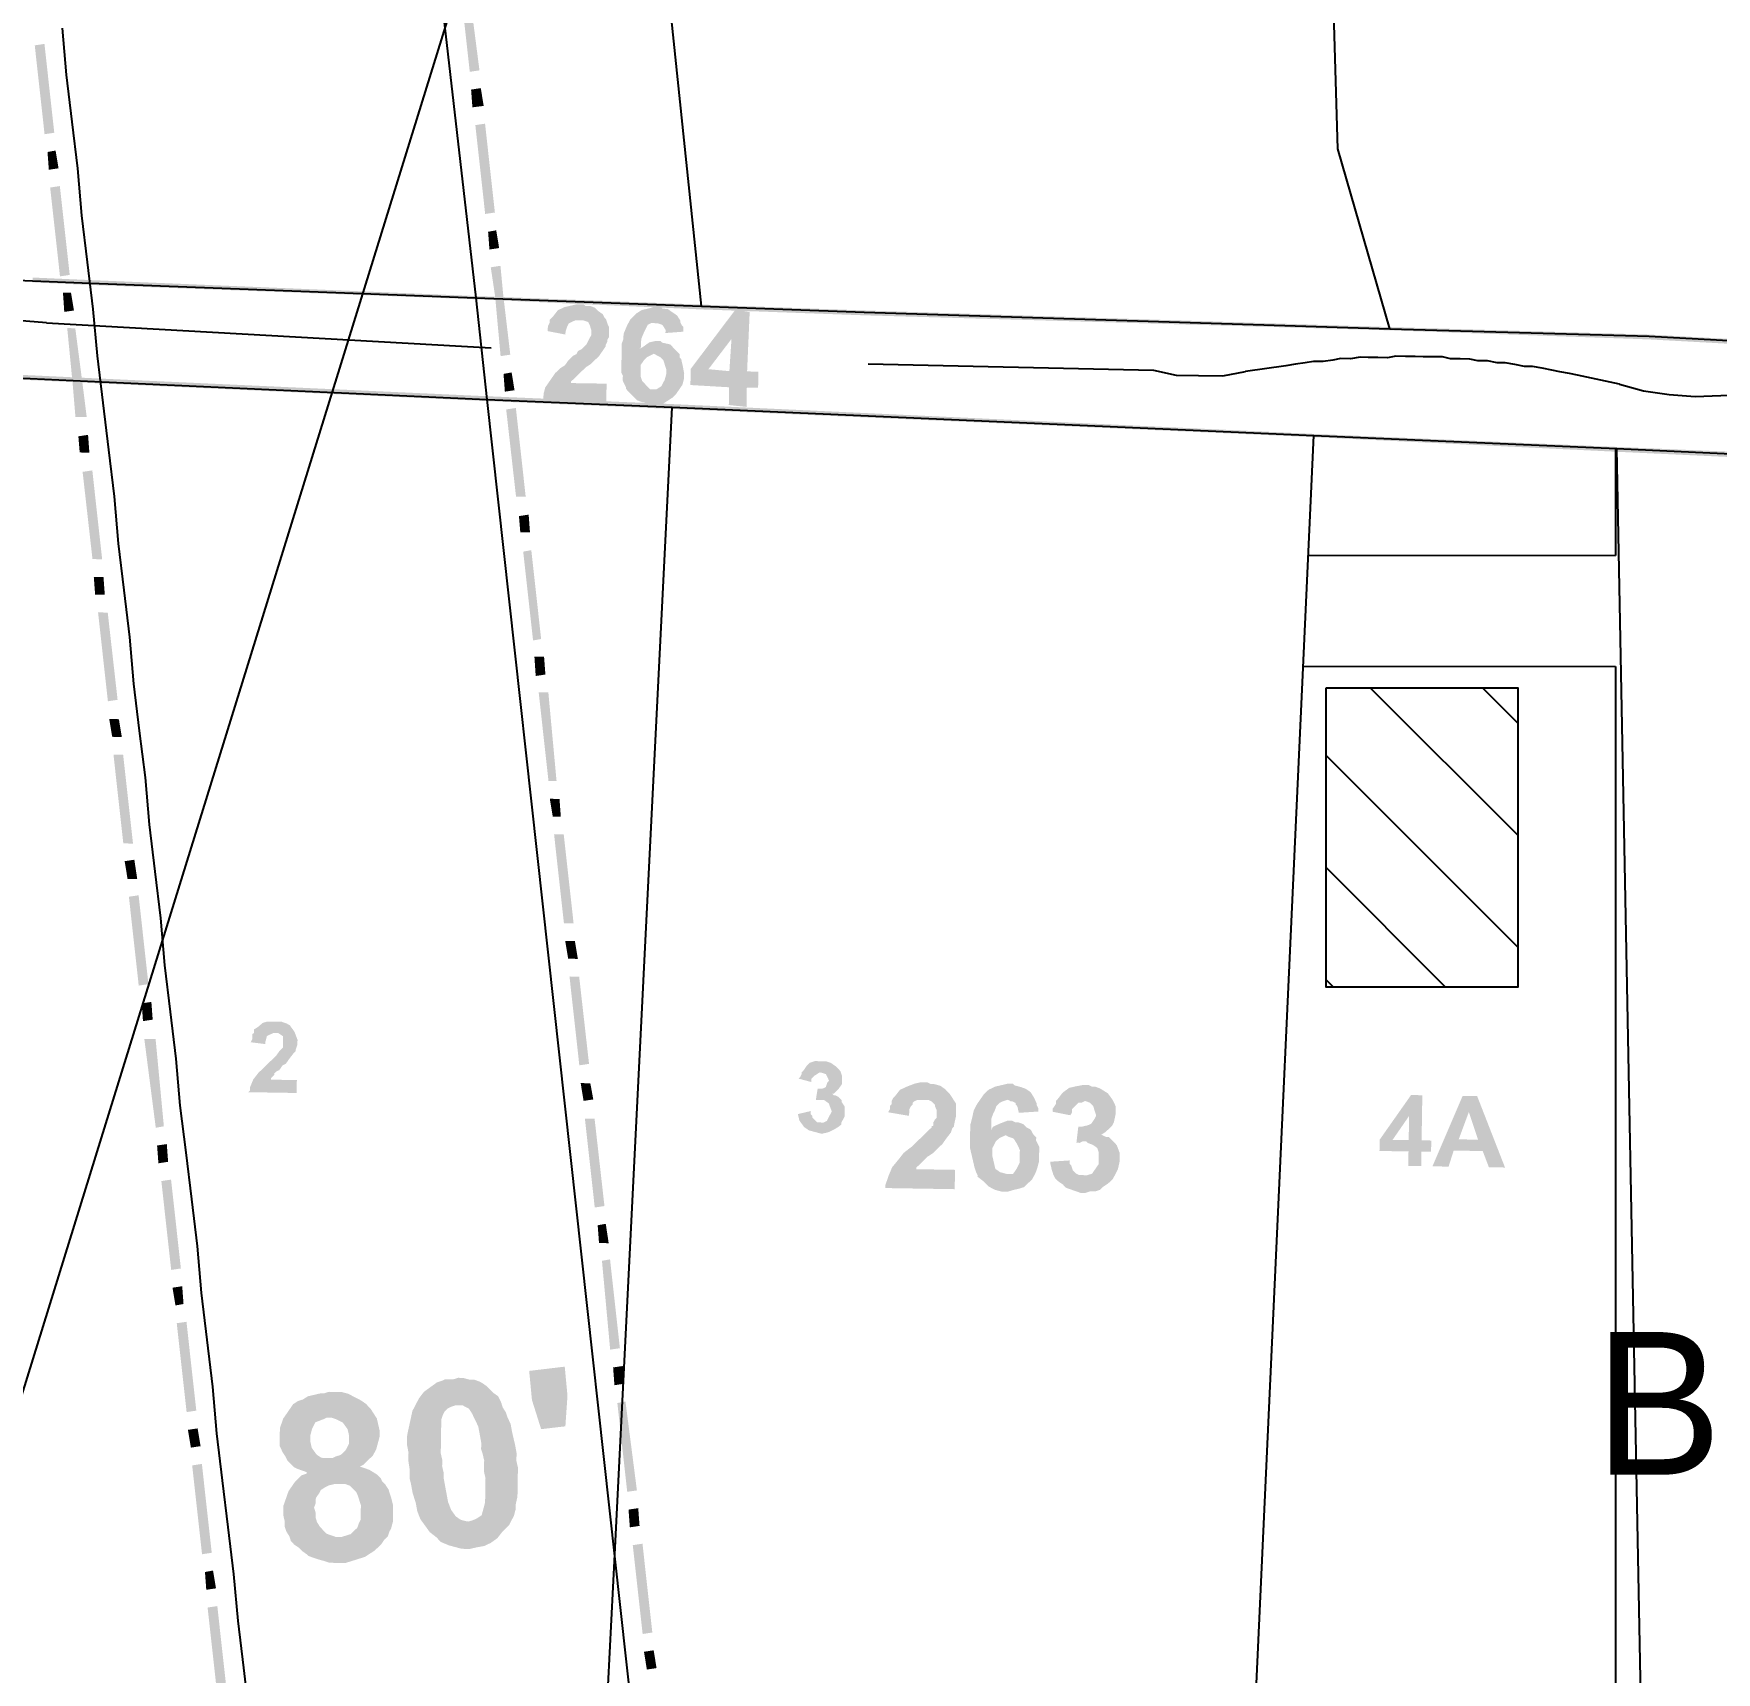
# Model space of a CAD drawing. Header units: metres. Extents: x 297 to 3998, y 336 to 1712.
# Drawn here: x 3561.1 to 3667.2, y 1024.2 to 1127.5 of the extents above; entities that cross this region are included whole.
import ezdxf

# ---------------------------------------------------------------- set-up
doc = ezdxf.new("R2010")
doc.units = ezdxf.units.M
doc.header["$MEASUREMENT"] = 0
doc.styles.get("Standard").update_dxf_attribs({"font": 'CENSCBK.TTF'})

msp = doc.modelspace()

# ---------------------------------------------------------------- hatches: boundary and pattern name
at = {"linetype": 'Continuous'}
for points in [[(3588.492, 1130.833), (3587.982, 1130.739), (3589.215, 1125.226)], [(3587.982, 1130.739), (3589.215, 1125.226), (3588.603, 1125.134)], [(3561.775, 1126.894), (3561.163, 1126.803), (3562.395, 1121.289)], [(3561.163, 1126.803), (3562.395, 1121.289), (3561.783, 1121.197)], [(3589.298, 1124.105), (3588.686, 1124.013), (3589.483, 1122.983)], [(3588.686, 1124.013), (3589.483, 1122.983), (3588.77, 1122.893)], [(3589.567, 1121.863), (3588.955, 1121.771), (3590.187, 1116.257)], [(3588.955, 1121.771), (3590.187, 1116.257), (3589.575, 1116.166)], [(3562.479, 1120.169), (3561.968, 1120.075), (3562.664, 1119.047)], [(3561.968, 1120.075), (3562.664, 1119.047), (3562.052, 1118.955)], [(3562.747, 1117.926), (3562.135, 1117.834), (3563.368, 1112.321)], [(3562.135, 1117.834), (3563.368, 1112.321), (3562.756, 1112.229)], [(3590.271, 1115.137), (3589.76, 1115.044), (3590.456, 1114.015)], [(3589.76, 1115.044), (3590.456, 1114.015), (3589.844, 1113.923)], [(3590.539, 1112.895), (3589.927, 1112.803), (3590.713, 1111.061)], [(3589.927, 1112.803), (3590.713, 1111.061), (3590.203, 1110.967)], [(3561.025, 1112.156), (3561.02, 1111.851), (3564.685, 1111.994)], [(3561.02, 1111.851), (3564.685, 1111.994), (3564.68, 1111.689)], [(3564.685, 1111.994), (3564.68, 1111.689), (3588.982, 1110.987)], [(3564.68, 1111.689), (3588.982, 1110.987), (3588.979, 1110.784)], [(3563.451, 1111.201), (3562.943, 1111.209), (3563.636, 1110.078)], [(3562.943, 1111.209), (3563.636, 1110.078), (3563.025, 1109.987)], [(3588.982, 1110.987), (3588.979, 1110.784), (3603.216, 1110.45)], [(3588.979, 1110.784), (3603.216, 1110.45), (3603.211, 1110.145)], [(3590.713, 1111.061), (3590.203, 1110.967), (3591.16, 1107.289)], [(3590.203, 1110.967), (3591.16, 1107.289), (3590.548, 1107.198)], [(3595.586, 1110.472), (3595.383, 1110.476), (3594.974, 1110.381), (3594.566, 1110.286), (3594.156, 1110.089), (3593.844, 1109.687), (3593.741, 1109.587), (3595.468, 1109.457), (3595.671, 1109.454), (3595.773, 1109.452), (3596.076, 1109.345), (3596.175, 1109.14), (3596.272, 1108.834), (3596.267, 1108.528), (3596.162, 1108.327), (3595.951, 1107.923), (3595.641, 1107.623), (3595.436, 1107.525), (3595.331, 1107.323), (3595.126, 1107.225), (3594.816, 1106.924), (3594.608, 1106.623), (3594.299, 1106.424), (3593.989, 1106.124), (3593.781, 1105.822), (3593.572, 1105.521), (3593.364, 1105.219), (3593.256, 1104.814), (3593.254, 1104.712), (3593.251, 1104.508), (3597.216, 1104.342), (3597.234, 1105.461), (3594.996, 1105.497), (3594.998, 1105.599), (3595.101, 1105.699), (3595.411, 1105.999), (3595.618, 1106.199), (3595.928, 1106.499), (3596.237, 1106.698), (3596.443, 1106.898), (3596.753, 1107.198), (3596.962, 1107.5), (3597.17, 1107.802), (3597.172, 1107.903), (3597.277, 1108.105), (3597.279, 1108.207), (3597.384, 1108.408), (3597.385, 1108.51), (3597.389, 1108.714), (3597.392, 1108.917), (3597.394, 1109.019), (3597.295, 1109.224), (3597.198, 1109.531), (3597.098, 1109.634), (3597, 1109.839), (3596.698, 1110.047), (3596.498, 1110.254), (3596.195, 1110.361), (3595.89, 1110.366), (3595.79, 1110.469)], [(3600.466, 1110.291), (3600.263, 1110.294), (3599.854, 1110.199), (3599.446, 1110.104), (3599.137, 1109.906), (3598.827, 1109.606), (3598.724, 1109.506), (3598.514, 1109.102), (3598.302, 1108.597), (3598.297, 1108.292), (3598.191, 1107.988), (3598.186, 1107.683), (3598.181, 1107.378), (3598.176, 1107.073), (3598.171, 1106.768), (3598.166, 1106.463), (3598.161, 1106.158), (3598.259, 1105.953), (3598.254, 1105.648), (3598.451, 1105.237), (3598.449, 1105.136), (3600.178, 1105.107), (3599.975, 1105.111), (3599.875, 1105.214), (3599.775, 1105.318), (3599.675, 1105.421), (3599.575, 1105.524), (3599.475, 1105.628), (3599.378, 1105.934), (3599.381, 1106.138), (3599.383, 1106.24), (3599.389, 1106.646), (3599.598, 1106.948), (3599.805, 1107.148), (3600.01, 1107.247), (3600.215, 1107.345), (3601.842, 1107.318), (3601.742, 1107.422), (3601.642, 1107.525), (3599.304, 1107.665), (3599.408, 1107.765), (3599.411, 1107.968), (3599.416, 1108.274), (3599.628, 1108.779), (3599.733, 1108.981), (3599.838, 1109.182), (3600.043, 1109.281), (3600.348, 1109.276), (3601.875, 1109.352), (3601.877, 1109.454), (3601.678, 1109.763), (3601.377, 1109.971), (3601.075, 1110.179), (3600.77, 1110.184), (3600.67, 1110.288)], [(3603.216, 1110.45), (3603.211, 1110.145), (3613.484, 1110.079)], [(3593.741, 1109.587), (3593.637, 1109.487), (3593.634, 1109.284), (3593.529, 1109.082), (3593.527, 1108.98), (3593.524, 1108.777), (3594.639, 1108.555), (3594.643, 1108.758), (3594.749, 1109.062), (3594.854, 1109.264), (3595.059, 1109.362), (3595.264, 1109.46), (3595.468, 1109.457)], [(3601.875, 1109.352), (3600.348, 1109.276), (3600.45, 1109.274), (3600.753, 1109.167), (3600.952, 1108.859), (3600.948, 1108.655), (3602.069, 1108.739), (3602.07, 1108.841), (3602.074, 1109.044), (3601.974, 1109.147)], [(3606.26, 1109.993), (3605.346, 1110.11), (3602.539, 1106.391), (3602.522, 1105.374), (3604.962, 1105.233), (3604.943, 1104.114), (3606.06, 1103.994), (3606.08, 1105.215), (3606.792, 1105.203), (3606.809, 1106.22), (3606.097, 1106.232), (3603.658, 1106.373), (3605.113, 1108.282)], [(3603.211, 1110.145), (3613.484, 1110.079), (3613.479, 1109.773)], [(3606.26, 1109.993), (3605.113, 1108.282), (3604.978, 1106.25), (3603.658, 1106.373), (3606.097, 1106.232)], [(3613.484, 1110.079), (3613.479, 1109.773), (3646.631, 1109.029)], [(3613.479, 1109.773), (3646.631, 1109.029), (3646.628, 1108.825)], [(3563.72, 1108.958), (3563.211, 1108.966), (3564.172, 1105.492)], [(3563.211, 1108.966), (3564.172, 1105.492), (3563.56, 1105.4)], [(3600.431, 1108.155), (3600.33, 1108.157), (3599.921, 1108.062), (3599.509, 1107.763), (3599.304, 1107.665), (3601.642, 1107.525), (3601.542, 1107.628), (3601.242, 1107.939), (3600.735, 1108.049), (3600.635, 1108.152)], [(3646.631, 1109.029), (3646.628, 1108.825), (3663.002, 1108.558)], [(3646.628, 1108.825), (3663.002, 1108.558), (3662.997, 1108.253)], [(3663.002, 1108.558), (3662.997, 1108.253), (3684.245, 1107.397)], [(3662.997, 1108.253), (3684.245, 1107.397), (3684.24, 1107.092)], [(3601.842, 1107.318), (3600.215, 1107.345), (3600.416, 1107.24), (3600.618, 1107.135), (3600.818, 1106.928), (3600.915, 1106.621), (3601.012, 1106.315), (3601.008, 1106.111), (3600.9, 1105.706), (3600.795, 1105.504), (3600.69, 1105.303), (3600.382, 1105.104), (3598.449, 1105.136), (3598.549, 1105.032), (3598.849, 1104.722), (3599.15, 1104.412), (3599.453, 1104.305), (3599.858, 1104.197), (3600.162, 1104.09), (3600.468, 1104.187), (3600.773, 1104.182), (3601.082, 1104.381), (3601.39, 1104.579), (3601.597, 1104.779), (3601.805, 1105.081), (3602.014, 1105.383), (3602.122, 1105.788), (3602.127, 1106.093), (3602.034, 1106.603), (3601.939, 1107.012), (3601.839, 1107.115)], [(3555.537, 1106.243), (3555.43, 1105.94), (3565.397, 1105.777)], [(3591.243, 1106.169), (3590.733, 1106.076), (3591.428, 1105.047)], [(3590.733, 1106.076), (3591.428, 1105.047), (3590.817, 1104.955)], [(3555.43, 1105.94), (3565.397, 1105.777), (3565.392, 1105.472)], [(3564.172, 1105.492), (3563.56, 1105.4), (3564.442, 1103.351)], [(3563.56, 1105.4), (3564.442, 1103.351), (3563.73, 1103.363)], [(3565.397, 1105.777), (3565.392, 1105.472), (3589.693, 1104.668)], [(3565.392, 1105.472), (3589.693, 1104.668), (3589.688, 1104.363)], [(3589.693, 1104.668), (3589.688, 1104.363), (3601.384, 1104.172)], [(3589.688, 1104.363), (3601.384, 1104.172), (3601.379, 1103.867)], [(3591.512, 1103.926), (3590.9, 1103.835), (3592.132, 1098.321)], [(3601.384, 1104.172), (3601.379, 1103.867), (3641.842, 1102.291)], [(3601.379, 1103.867), (3641.842, 1102.291), (3641.838, 1102.088)], [(3590.9, 1103.835), (3592.132, 1098.321), (3591.522, 1098.331)], [(3564.526, 1102.231), (3563.914, 1102.139), (3564.609, 1101.11)], [(3563.914, 1102.139), (3564.609, 1101.11), (3563.999, 1101.12)], [(3641.842, 1102.291), (3641.838, 1102.088), (3660.954, 1101.47)], [(3641.838, 1102.088), (3660.954, 1101.47), (3660.949, 1101.165)], [(3660.954, 1101.47), (3660.949, 1101.165), (3684.437, 1100.477)], [(3660.949, 1101.165), (3684.437, 1100.477), (3684.43, 1100.07)], [(3564.794, 1099.988), (3564.182, 1099.897), (3565.415, 1094.383)], [(3564.182, 1099.897), (3565.415, 1094.383), (3564.805, 1094.393)], [(3592.318, 1097.199), (3591.706, 1097.107), (3592.401, 1096.079)], [(3591.706, 1097.107), (3592.401, 1096.079), (3591.791, 1096.089)], [(3592.484, 1094.958), (3591.974, 1094.865), (3593.105, 1089.353)], [(3591.974, 1094.865), (3593.105, 1089.353), (3592.595, 1089.26)], [(3565.498, 1093.263), (3564.888, 1093.273), (3565.582, 1092.142)], [(3564.888, 1093.273), (3565.582, 1092.142), (3564.971, 1092.152)], [(3565.767, 1091.02), (3565.157, 1091.03), (3566.389, 1085.516)], [(3565.157, 1091.03), (3566.389, 1085.516), (3565.777, 1085.425)], [(3593.29, 1088.231), (3592.68, 1088.241), (3593.374, 1087.111)], [(3592.68, 1088.241), (3593.374, 1087.111), (3592.762, 1087.019)], [(3593.559, 1085.989), (3592.949, 1085.998), (3594.078, 1080.385)], [(3592.949, 1085.998), (3594.078, 1080.385), (3593.569, 1080.393)], [(3566.471, 1084.294), (3565.861, 1084.304), (3566.656, 1083.172)], [(3565.861, 1084.304), (3566.656, 1083.172), (3566.046, 1083.182)], [(3566.739, 1082.052), (3566.129, 1082.062), (3567.36, 1076.447)], [(3566.129, 1082.062), (3567.36, 1076.447), (3566.75, 1076.457)], [(3594.263, 1079.263), (3593.653, 1079.273), (3594.346, 1078.142)], [(3593.653, 1079.273), (3594.346, 1078.142), (3593.838, 1078.151)], [(3594.531, 1077.02), (3593.921, 1077.03), (3595.152, 1071.415)], [(3593.921, 1077.03), (3595.152, 1071.415), (3594.542, 1071.425)], [(3567.445, 1075.428), (3566.833, 1075.336), (3567.629, 1074.204)], [(3566.833, 1075.336), (3567.629, 1074.204), (3567.018, 1074.214)], [(3567.714, 1073.185), (3567.102, 1073.094), (3568.334, 1067.58)], [(3567.102, 1073.094), (3568.334, 1067.58), (3567.722, 1067.488)], [(3595.235, 1070.295), (3594.625, 1070.305), (3595.421, 1069.173)], [(3594.625, 1070.305), (3595.421, 1069.173), (3594.81, 1069.183)], [(3595.504, 1068.052), (3594.894, 1068.062), (3596.126, 1062.549)], [(3594.894, 1068.062), (3596.126, 1062.549), (3595.514, 1062.457)], [(3568.519, 1066.458), (3567.908, 1066.366), (3568.603, 1065.338)], [(3567.908, 1066.366), (3568.603, 1065.338), (3567.991, 1065.246)], [(3576.332, 1065.212), (3576.231, 1065.213), (3575.824, 1065.22), (3575.517, 1065.123), (3575.31, 1064.923), (3575.002, 1064.725), (3574.999, 1064.521), (3576.321, 1064.5), (3576.422, 1064.498), (3576.524, 1064.496), (3576.826, 1064.288), (3576.819, 1063.881), (3576.814, 1063.576), (3576.608, 1063.376), (3576.399, 1063.074), (3576.296, 1062.974), (3576.192, 1062.874), (3576.089, 1062.774), (3575.676, 1062.374), (3575.262, 1061.974), (3574.95, 1061.572), (3574.739, 1061.067), (3574.735, 1060.863), (3574.632, 1060.763), (3577.683, 1060.713), (3577.696, 1061.527), (3575.967, 1061.555), (3576.069, 1061.554), (3576.071, 1061.655), (3576.174, 1061.755), (3576.278, 1061.855), (3576.279, 1061.957), (3576.383, 1062.057), (3576.588, 1062.155), (3576.796, 1062.457), (3577.001, 1062.556), (3577.209, 1062.857), (3577.521, 1063.259), (3577.625, 1063.359), (3577.626, 1063.461), (3577.733, 1063.764), (3577.738, 1064.07), (3577.543, 1064.581), (3577.244, 1064.993), (3577.043, 1065.098), (3576.739, 1065.205), (3576.637, 1065.207), (3576.434, 1065.21)], [(3568.786, 1064.114), (3568.074, 1064.126), (3569.307, 1058.612)], [(3568.074, 1064.126), (3569.307, 1058.612), (3568.797, 1058.519)], [(3574.999, 1064.521), (3574.895, 1064.421), (3574.894, 1064.319), (3574.892, 1064.218), (3574.89, 1064.116), (3574.785, 1063.914), (3575.699, 1063.798), (3575.701, 1063.899), (3575.809, 1064.305), (3576.219, 1064.501), (3576.321, 1064.5)], [(3610.778, 1062.716), (3610.676, 1062.718), (3610.371, 1062.723), (3610.065, 1062.626), (3609.858, 1062.426), (3609.649, 1062.124), (3609.546, 1062.024), (3610.767, 1062.004), (3611.07, 1061.898), (3611.168, 1061.693), (3611.267, 1061.488), (3611.163, 1061.388), (3611.057, 1061.084), (3610.852, 1060.986), (3610.648, 1060.989), (3610.547, 1060.991), (3610.433, 1060.28), (3610.535, 1060.279), (3610.637, 1060.277), (3610.84, 1060.274), (3611.96, 1060.357), (3611.86, 1060.461), (3611.659, 1060.566), (3611.557, 1060.567), (3611.457, 1060.671), (3611.559, 1060.669), (3611.662, 1060.769), (3611.869, 1060.969), (3612.077, 1061.271), (3612.079, 1061.373), (3612.08, 1061.474), (3612.085, 1061.779), (3611.989, 1062.086), (3611.889, 1062.19), (3611.789, 1062.293), (3611.689, 1062.396), (3611.387, 1062.605), (3611.083, 1062.711), (3610.982, 1062.713)], [(3609.546, 1062.024), (3609.544, 1061.923), (3609.439, 1061.721), (3609.336, 1061.621), (3610.146, 1061.404), (3610.15, 1061.608), (3610.356, 1061.808), (3610.665, 1062.006), (3610.767, 1062.004)], [(3596.208, 1061.326), (3595.598, 1061.336), (3596.395, 1060.306)], [(3595.598, 1061.336), (3596.395, 1060.306), (3595.783, 1060.214)], [(3611.96, 1060.357), (3610.84, 1060.274), (3610.942, 1060.272), (3611.244, 1060.064), (3611.439, 1059.552), (3611.229, 1059.148), (3611.124, 1058.947), (3610.919, 1058.848), (3610.817, 1058.85), (3612.036, 1058.728), (3612.037, 1058.83), (3612.247, 1059.233), (3612.252, 1059.539), (3612.257, 1059.844), (3612.059, 1060.152), (3612.06, 1060.254)], [(3617.267, 1061.39), (3617.064, 1061.393), (3616.655, 1061.298), (3616.144, 1061.103), (3615.733, 1060.906), (3615.422, 1060.504), (3615.318, 1060.404), (3617.249, 1060.271), (3617.351, 1060.269), (3617.554, 1060.266), (3617.756, 1060.161), (3617.856, 1060.058), (3617.956, 1059.954), (3617.954, 1059.852), (3618.053, 1059.647), (3618.049, 1059.444), (3618.048, 1059.342), (3618.044, 1059.139), (3617.941, 1059.039), (3617.836, 1058.837), (3617.833, 1058.634), (3617.731, 1058.635), (3617.729, 1058.534), (3617.316, 1058.133), (3616.902, 1057.733), (3616.489, 1057.333), (3615.974, 1056.935), (3615.662, 1056.533), (3615.247, 1056.031), (3615.035, 1055.526), (3614.929, 1055.222), (3614.822, 1054.919), (3614.819, 1054.715), (3619.192, 1054.644), (3619.212, 1055.864), (3616.771, 1055.904), (3616.772, 1056.006), (3616.876, 1056.106), (3617.186, 1056.406), (3617.496, 1056.706), (3617.804, 1056.905), (3618.115, 1057.205), (3618.425, 1057.505), (3618.633, 1057.807), (3618.945, 1058.209), (3619.051, 1058.512), (3619.155, 1058.612), (3619.156, 1058.714), (3619.266, 1059.221), (3619.273, 1059.627), (3619.28, 1060.034), (3619.081, 1060.343), (3618.883, 1060.651), (3618.583, 1060.961), (3618.281, 1061.17), (3617.876, 1061.278), (3617.672, 1061.281), (3617.471, 1061.386)], [(3615.318, 1060.404), (3615.213, 1060.202), (3615.21, 1059.999), (3615.107, 1059.899), (3615.103, 1059.696), (3614.998, 1059.494), (3616.317, 1059.269), (3616.32, 1059.472), (3616.324, 1059.676), (3616.429, 1059.877), (3616.532, 1059.977), (3616.534, 1060.079), (3616.637, 1060.179), (3616.842, 1060.278), (3617.046, 1060.274), (3617.249, 1060.271)], [(3622.658, 1061.302), (3622.556, 1061.303), (3622.147, 1061.208), (3621.739, 1061.113), (3621.329, 1060.916), (3621.019, 1060.616), (3620.81, 1060.314), (3620.602, 1060.013), (3620.392, 1059.609), (3620.282, 1059.102), (3620.174, 1058.697), (3620.165, 1058.189), (3620.159, 1057.782), (3620.15, 1057.273), (3620.245, 1056.865), (3620.34, 1056.456), (3620.435, 1056.048), (3620.532, 1055.741), (3620.631, 1055.536), (3622.463, 1055.608), (3622.058, 1055.716), (3621.756, 1055.925), (3621.661, 1056.333), (3621.566, 1056.742), (3621.574, 1057.25), (3621.784, 1057.654), (3621.991, 1057.854), (3622.401, 1058.05), (3624.232, 1058.021), (3624.132, 1058.124), (3624.033, 1058.329), (3621.491, 1058.37), (3621.494, 1058.574), (3621.497, 1058.777), (3621.502, 1059.082), (3621.609, 1059.386), (3621.714, 1059.588), (3621.821, 1059.891), (3622.027, 1060.091), (3622.232, 1060.19), (3622.539, 1060.286), (3624.268, 1060.258), (3624.17, 1060.463), (3623.971, 1060.772), (3623.67, 1060.98), (3623.366, 1061.087), (3622.961, 1061.195), (3622.861, 1061.298)], [(3627.438, 1061.224), (3627.336, 1061.225), (3626.826, 1061.132), (3626.417, 1061.037), (3626.005, 1060.738), (3625.694, 1060.336), (3625.59, 1060.236), (3627.421, 1060.207), (3627.724, 1060.1), (3627.925, 1059.893), (3628.021, 1059.586), (3628.118, 1059.28), (3628.013, 1059.078), (3627.805, 1058.776), (3627.6, 1058.678), (3627.191, 1058.583), (3626.988, 1058.586), (3626.869, 1057.571), (3627.073, 1057.567), (3627.278, 1057.666), (3627.481, 1057.662), (3629.21, 1057.634), (3629.01, 1057.841), (3628.91, 1057.944), (3628.707, 1057.947), (3628.505, 1058.053), (3628.403, 1058.054), (3628.712, 1058.253), (3628.918, 1058.453), (3629.125, 1058.653), (3629.23, 1058.855), (3629.34, 1059.361), (3629.348, 1059.87), (3629.152, 1060.28), (3628.853, 1060.692), (3628.35, 1061.005), (3628.046, 1061.112), (3627.843, 1061.115), (3627.641, 1061.22)], [(3648.689, 1060.571), (3647.977, 1060.583), (3645.998, 1057.767), (3645.986, 1057.055), (3647.817, 1057.025), (3647.802, 1056.11), (3648.616, 1056.096), (3648.631, 1057.012), (3649.241, 1057.002), (3649.252, 1057.714), (3646.811, 1057.754), (3647.853, 1059.263)], [(3648.689, 1060.571), (3647.853, 1059.263), (3647.829, 1057.737), (3646.811, 1057.754), (3648.642, 1057.724)], [(3652.147, 1060.515), (3651.231, 1060.53), (3649.327, 1056.085), (3650.345, 1056.068), (3650.666, 1057.08), (3652.497, 1057.05), (3650.983, 1057.787), (3651.621, 1059.506)], [(3652.147, 1060.515), (3651.621, 1059.506), (3652.203, 1057.767), (3650.983, 1057.787), (3652.497, 1057.05), (3652.887, 1056.027), (3653.904, 1056.01)], [(3610.117, 1059.573), (3609.3, 1059.383), (3609.395, 1058.975), (3609.693, 1058.563), (3609.995, 1058.355), (3610.4, 1058.246), (3610.805, 1058.138), (3611.214, 1058.233), (3611.624, 1058.43), (3611.932, 1058.628), (3612.036, 1058.728), (3610.817, 1058.85), (3610.613, 1058.853), (3610.512, 1058.855), (3610.412, 1058.958), (3610.312, 1059.062), (3610.212, 1059.165), (3610.213, 1059.267), (3610.113, 1059.37)], [(3624.268, 1060.258), (3622.539, 1060.286), (3622.741, 1060.181), (3622.843, 1060.18), (3623.044, 1060.075), (3623.043, 1059.973), (3623.143, 1059.869), (3623.238, 1059.461), (3624.46, 1059.543), (3624.463, 1059.746), (3624.365, 1059.951), (3624.367, 1060.053)], [(3625.59, 1060.236), (3625.587, 1060.033), (3625.379, 1059.731), (3625.375, 1059.528), (3626.491, 1059.306), (3626.596, 1059.508), (3626.599, 1059.711), (3626.702, 1059.811), (3626.806, 1059.911), (3626.909, 1060.011), (3627.013, 1060.111), (3627.216, 1060.108), (3627.421, 1060.207)], [(3596.477, 1059.084), (3595.866, 1059.094), (3597.099, 1053.58)], [(3595.866, 1059.094), (3597.099, 1053.58), (3596.487, 1053.489)], [(3622.721, 1058.961), (3622.518, 1058.964), (3622.006, 1058.769), (3621.596, 1058.572), (3621.491, 1058.37), (3624.033, 1058.329), (3623.933, 1058.432), (3623.731, 1058.537), (3623.531, 1058.744), (3623.228, 1058.851), (3623.025, 1058.854), (3622.823, 1058.959)], [(3569.492, 1057.49), (3568.88, 1057.398), (3569.575, 1056.37)], [(3568.88, 1057.398), (3569.575, 1056.37), (3568.964, 1056.278)], [(3624.232, 1058.021), (3622.401, 1058.05), (3622.603, 1057.945), (3622.906, 1057.839), (3623.105, 1057.53), (3623.301, 1057.12), (3623.295, 1056.713), (3623.288, 1056.307), (3623.078, 1055.903), (3622.87, 1055.601), (3622.463, 1055.608), (3620.631, 1055.536), (3620.629, 1055.434), (3621.031, 1055.123), (3621.331, 1054.813), (3621.734, 1054.602), (3622.14, 1054.494), (3622.546, 1054.487), (3622.853, 1054.584), (3623.262, 1054.679), (3623.568, 1054.776), (3623.878, 1055.076), (3624.085, 1055.276), (3624.295, 1055.68), (3624.402, 1055.983), (3624.51, 1056.388), (3624.517, 1056.795), (3624.525, 1057.304), (3624.328, 1057.714), (3624.332, 1057.917)], [(3629.21, 1057.634), (3627.481, 1057.662), (3627.581, 1057.559), (3627.885, 1057.452), (3628.186, 1057.244), (3628.283, 1056.937), (3628.277, 1056.53), (3628.272, 1056.225), (3628.063, 1055.923), (3627.855, 1055.622), (3627.548, 1055.525), (3627.345, 1055.528), (3629.172, 1055.295), (3629.277, 1055.497), (3629.487, 1055.9), (3629.597, 1056.407), (3629.605, 1056.916), (3629.41, 1057.427), (3629.31, 1057.531)], [(3626.444, 1056.458), (3625.222, 1056.377), (3625.22, 1056.275), (3625.316, 1055.867), (3625.412, 1055.56), (3625.511, 1055.355), (3625.711, 1055.148), (3626.013, 1054.94), (3626.213, 1054.733), (3626.516, 1054.626), (3626.82, 1054.519), (3627.123, 1054.413), (3627.428, 1054.408), (3627.735, 1054.505), (3628.04, 1054.5), (3628.347, 1054.596), (3628.553, 1054.796), (3628.862, 1054.995), (3629.069, 1055.195), (3629.172, 1055.295), (3627.345, 1055.528), (3627.04, 1055.533), (3626.838, 1055.638), (3626.638, 1055.845), (3626.541, 1056.152), (3626.441, 1056.255)], [(3569.761, 1055.248), (3569.149, 1055.156), (3570.381, 1049.642)], [(3569.149, 1055.156), (3570.381, 1049.642), (3569.769, 1049.55)], [(3597.182, 1052.46), (3596.672, 1052.367), (3597.366, 1051.236)], [(3596.672, 1052.367), (3597.366, 1051.236), (3596.756, 1051.246)], [(3597.451, 1050.218), (3596.941, 1050.124), (3598.072, 1044.612)], [(3596.941, 1050.124), (3598.072, 1044.612), (3597.46, 1044.521)], [(3570.465, 1048.522), (3569.853, 1048.43), (3570.548, 1047.401)], [(3569.853, 1048.43), (3570.548, 1047.401), (3570.038, 1047.308)], [(3570.733, 1046.279), (3570.121, 1046.188), (3571.354, 1040.674)], [(3570.121, 1046.188), (3571.354, 1040.674), (3570.742, 1040.582)], [(3593.105, 1039.505), (3592.525, 1041.346), (3592.351, 1043.18), (3594.594, 1043.448), (3594.767, 1041.614), (3594.634, 1039.684)], [(3598.257, 1043.49), (3597.645, 1043.398), (3598.34, 1042.37)], [(3597.645, 1043.398), (3598.34, 1042.37), (3597.728, 1042.278)], [(3587.561, 1042.648), (3587.358, 1042.651), (3587.053, 1042.656), (3586.848, 1042.557), (3586.541, 1042.461), (3586.129, 1042.162), (3585.717, 1041.864), (3585.406, 1041.462), (3585.195, 1041.058), (3584.985, 1040.655), (3584.875, 1040.148), (3584.765, 1039.641), (3584.655, 1039.134), (3584.645, 1038.524), (3584.739, 1038.014), (3584.731, 1037.505), (3584.822, 1036.894), (3584.814, 1036.385), (3584.909, 1035.977), (3585.002, 1035.466), (3585.099, 1035.16), (3585.196, 1034.853), (3585.289, 1034.343), (3585.484, 1033.831), (3585.783, 1033.419), (3586.081, 1033.007), (3586.483, 1032.696), (3586.783, 1032.385), (3587.288, 1032.174), (3587.694, 1032.065), (3588.099, 1031.957), (3588.607, 1031.949), (3589.016, 1032.044), (3589.526, 1032.137), (3589.936, 1032.334), (3590.348, 1032.632), (3590.66, 1033.034), (3591.073, 1033.434), (3591.178, 1033.636), (3591.283, 1033.838), (3588.534, 1033.679), (3588.432, 1033.681), (3588.027, 1033.789), (3587.725, 1033.998), (3587.427, 1034.41), (3587.232, 1034.921), (3587.138, 1035.432), (3587.045, 1035.942), (3586.951, 1036.452), (3586.956, 1036.757), (3586.861, 1037.166), (3586.868, 1037.572), (3586.773, 1037.981), (3586.78, 1038.388), (3586.785, 1038.693), (3586.791, 1039.1), (3586.796, 1039.405), (3586.799, 1039.608), (3586.803, 1039.811), (3586.808, 1040.117), (3586.914, 1040.42), (3587.019, 1040.622), (3587.226, 1040.822), (3587.431, 1040.92), (3587.738, 1041.017), (3590.491, 1041.379), (3590.392, 1041.584), (3590.091, 1041.792), (3589.89, 1041.999), (3589.69, 1042.206), (3589.389, 1042.414), (3589.187, 1042.519), (3588.883, 1042.626), (3588.578, 1042.631), (3588.173, 1042.739), (3587.868, 1042.744)], [(3579.408, 1041.763), (3579.205, 1041.767), (3578.796, 1041.672), (3578.388, 1041.577), (3578.08, 1041.378), (3577.773, 1041.281), (3577.464, 1041.083), (3577.256, 1040.781), (3577.048, 1040.479), (3576.839, 1040.178), (3576.733, 1039.874), (3579.587, 1040.234), (3579.892, 1040.229), (3580.195, 1040.123), (3580.599, 1039.913), (3580.897, 1039.501), (3580.992, 1039.092), (3580.984, 1038.584), (3580.774, 1038.18), (3580.464, 1037.88), (3580.157, 1037.784), (3579.952, 1037.685), (3577.301, 1037.322), (3577.501, 1037.115), (3577.703, 1037.01), (3578.31, 1036.796), (3578.308, 1036.695), (3578.002, 1036.598), (3577.795, 1036.398), (3577.588, 1036.198), (3577.38, 1035.896), (3577.171, 1035.594), (3577.065, 1035.291), (3576.958, 1034.987), (3576.851, 1034.684), (3576.846, 1034.379), (3576.841, 1034.074), (3576.936, 1033.665), (3576.931, 1033.36), (3577.028, 1033.053), (3577.227, 1032.745), (3577.323, 1032.438), (3577.523, 1032.231), (3577.825, 1032.023), (3578.025, 1031.816), (3578.327, 1031.608), (3578.427, 1031.505), (3578.73, 1031.398), (3579.034, 1031.291), (3579.439, 1031.183), (3579.743, 1031.076), (3580.048, 1031.071), (3580.454, 1031.065), (3580.76, 1031.06), (3581.066, 1031.156), (3581.373, 1031.253), (3581.68, 1031.35), (3581.987, 1031.446), (3582.295, 1031.645), (3582.603, 1031.843), (3582.81, 1032.043), (3583.017, 1032.243), (3583.225, 1032.545), (3583.432, 1032.745), (3583.539, 1033.049), (3580.481, 1032.692), (3580.176, 1032.697), (3579.872, 1032.803), (3579.569, 1032.91), (3579.369, 1033.117), (3579.169, 1033.324), (3578.97, 1033.632), (3578.874, 1033.939), (3578.879, 1034.244), (3578.782, 1034.551), (3578.889, 1034.854), (3578.894, 1035.159), (3579.102, 1035.461), (3579.207, 1035.663), (3579.515, 1035.861), (3579.721, 1035.96), (3580.129, 1036.055), (3582.983, 1036.415), (3582.783, 1036.622), (3582.28, 1036.935), (3581.976, 1037.042), (3581.673, 1037.148), (3581.878, 1037.247), (3582.188, 1037.547), (3582.498, 1037.847), (3582.708, 1038.251), (3582.816, 1038.656), (3582.925, 1039.061), (3582.93, 1039.366), (3582.835, 1039.775), (3582.74, 1040.183), (3582.541, 1040.491), (3582.343, 1040.8), (3582.043, 1041.11), (3581.741, 1041.318), (3581.337, 1041.528), (3580.934, 1041.738), (3580.529, 1041.847), (3580.122, 1041.853), (3579.715, 1041.86)], [(3590.491, 1041.379), (3587.738, 1041.017), (3587.84, 1041.015), (3588.145, 1041.01), (3588.548, 1040.8), (3588.747, 1040.492), (3588.944, 1040.082), (3589.14, 1039.672), (3589.234, 1039.161), (3589.327, 1038.651), (3589.32, 1038.244), (3589.417, 1037.938), (3589.512, 1037.529), (3589.506, 1037.122), (3589.501, 1036.817), (3589.596, 1036.409), (3589.587, 1035.9), (3589.579, 1035.392), (3589.571, 1034.883), (3589.462, 1034.478), (3589.354, 1034.073), (3589.046, 1033.874), (3588.841, 1033.776), (3588.534, 1033.679), (3591.283, 1033.838), (3591.388, 1034.04), (3591.497, 1034.445), (3591.501, 1034.75), (3591.612, 1035.257), (3591.618, 1035.664), (3591.625, 1036.07), (3591.633, 1036.579), (3591.641, 1037.087), (3591.546, 1037.496), (3591.555, 1038.004), (3591.461, 1038.515), (3591.366, 1038.923), (3591.271, 1039.332), (3591.178, 1039.842), (3590.981, 1040.252), (3590.884, 1040.559), (3590.686, 1040.867), (3590.589, 1041.174)], [(3598.424, 1041.249), (3597.913, 1041.156), (3599.146, 1035.642)], [(3576.733, 1039.874), (3576.626, 1039.571), (3576.621, 1039.266), (3576.618, 1039.062), (3576.608, 1038.452), (3576.804, 1038.042), (3577.003, 1037.733), (3577.101, 1037.528), (3577.301, 1037.322), (3579.952, 1037.685), (3579.749, 1037.689), (3579.24, 1037.697), (3578.938, 1037.905), (3578.64, 1038.317), (3578.545, 1038.726), (3578.552, 1039.132), (3578.66, 1039.537), (3578.87, 1039.941), (3579.382, 1040.136), (3579.587, 1040.234)], [(3597.913, 1041.156), (3599.146, 1035.642), (3598.534, 1035.551)], [(3571.437, 1039.554), (3570.825, 1039.462), (3571.622, 1038.432)], [(3570.825, 1039.462), (3571.622, 1038.432), (3571.011, 1038.34)], [(3571.706, 1037.311), (3571.094, 1037.219), (3572.326, 1031.706)], [(3571.094, 1037.219), (3572.326, 1031.706), (3571.715, 1031.614)], [(3582.983, 1036.415), (3580.129, 1036.055), (3580.434, 1036.05), (3580.739, 1036.045), (3581.043, 1035.938), (3581.243, 1035.731), (3581.443, 1035.525), (3581.541, 1035.319), (3581.638, 1035.013), (3581.735, 1034.706), (3581.73, 1034.401), (3581.725, 1034.096), (3581.72, 1033.791), (3581.615, 1033.589), (3581.508, 1033.285), (3581.301, 1033.085), (3581.095, 1032.885), (3580.788, 1032.789), (3580.481, 1032.692), (3583.539, 1033.049), (3583.644, 1033.251), (3583.752, 1033.656), (3583.757, 1033.961), (3583.764, 1034.368), (3583.769, 1034.673), (3583.674, 1035.081), (3583.577, 1035.388), (3583.48, 1035.695), (3583.282, 1036.003), (3583.082, 1036.21)], [(3599.229, 1034.522), (3598.617, 1034.43), (3599.313, 1033.402)], [(3598.617, 1034.43), (3599.313, 1033.402), (3598.701, 1033.31)], [(3599.498, 1032.28), (3598.886, 1032.188), (3600.118, 1026.674)], [(3598.886, 1032.188), (3600.118, 1026.674), (3599.507, 1026.583)], [(3572.41, 1030.586), (3571.9, 1030.492), (3572.595, 1029.463)], [(3571.9, 1030.492), (3572.595, 1029.463), (3571.983, 1029.372)], [(3572.679, 1028.343), (3572.067, 1028.251), (3573.299, 1022.738)], [(3572.067, 1028.251), (3573.299, 1022.738), (3572.687, 1022.646)], [(3600.202, 1025.554), (3599.59, 1025.462), (3600.387, 1024.432)], [(3599.59, 1025.462), (3600.387, 1024.432), (3599.775, 1024.34)]]:
    msp.add_hatch(color=0, dxfattribs=at).paths.add_polyline_path(points)
h = msp.add_hatch()
h.set_pattern_fill('ANSI31', color=2, scale=40, angle=90, style=0)
h.set_pattern_definition([(135, (4350.9387, -4788.209), (-3.535534, -3.535534), [])])
h.paths.add_polyline_path([(3642.594, 1067.411), (3654.734, 1067.411), (3654.734, 1086.259), (3642.594, 1086.259)])

# ---------------------------------------------------------------- linework, layer by layer
at = {"color": 0, "linetype": 'Continuous'}
for p, q in [((3573.229, 1248.344), (3588.98, 1110.885)), ((3563.167, 1124.939), (3562.91, 1127.893)), ((3563.526, 1121.983), (3563.167, 1124.939)), ((3563.884, 1119.027), (3563.526, 1121.983)), ((3564.141, 1116.072), (3563.884, 1119.027)), ((3564.5, 1113.116), (3564.141, 1116.072)), ((3564.858, 1110.16), (3564.5, 1113.116)), ((3588.98, 1110.885), (3589.689, 1104.465)), ((3565.115, 1107.206), (3564.858, 1110.16)), ((3565.474, 1104.25), (3565.115, 1107.206)), ((3565.833, 1101.294), (3565.474, 1104.25)), ((3589.689, 1104.465), (3599.349, 1016.921)), ((3566.191, 1098.338), (3565.833, 1101.294)), ((3566.448, 1095.383), (3566.191, 1098.338)), ((3566.807, 1092.427), (3566.448, 1095.383)), ((3567.166, 1089.471), (3566.807, 1092.427)), ((3567.423, 1086.517), (3567.166, 1089.471)), ((3567.781, 1083.561), (3567.423, 1086.517)), ((3568.14, 1080.605), (3567.781, 1083.561)), ((3568.397, 1077.65), (3568.14, 1080.605)), ((3568.756, 1074.694), (3568.397, 1077.65)), ((3569.114, 1071.738), (3568.756, 1074.694)), ((3569.371, 1068.784), (3569.114, 1071.738)), ((3569.73, 1065.828), (3569.371, 1068.784)), ((3570.089, 1062.872), (3569.73, 1065.828)), ((3570.346, 1059.918), (3570.089, 1062.872)), ((3570.704, 1056.962), (3570.346, 1059.918)), ((3571.063, 1054.005), (3570.704, 1056.962)), ((3571.422, 1051.049), (3571.063, 1054.005)), ((3571.678, 1048.095), (3571.422, 1051.049)), ((3572.037, 1045.139), (3571.678, 1048.095)), ((3572.396, 1042.183), (3572.037, 1045.139)), ((3572.653, 1039.229), (3572.396, 1042.183)), ((3573.011, 1036.273), (3572.653, 1039.229)), ((3573.37, 1033.317), (3573.011, 1036.273)), ((3573.729, 1030.361), (3573.37, 1033.317)), ((3573.986, 1027.406), (3573.729, 1030.361)), ((3574.344, 1024.45), (3573.986, 1027.406)), ((3574.703, 1021.494), (3574.344, 1024.45))]:
    msp.add_line(p, q, dxfattribs=at)
at = {"color": 2}
for p, q in [((3660.87, 1101.372), (3660.87, 1094.618)), ((3641.494, 1094.648), (3660.87, 1094.618)), ((3641.173, 1087.649), (3660.87, 1087.618)), ((3660.87, 1087.618), (3660.87, 961.589))]:
    msp.add_line(p, q, dxfattribs=at)
at = {"color": 0, "linetype": 'Continuous'}
for points in [[(3603.214, 1110.348), (3599.432, 1146.626), (3602.784, 1152.573), (3601.772, 1202.743)], [(3646.63, 1108.927), (3643.356, 1120.273), (3642.378, 1153.86), (3649.231, 1156.087), (3650.493, 1202.252)], [(3549.538, 1006.747), (3565.647, 1058.774), (3591.208, 1141.368)], [(3516.187, 1113.702), (3516.391, 1113.698), (3538.25, 1112.934), (3561.022, 1111.952), (3564.682, 1111.791)], [(3564.682, 1111.791), (3588.98, 1110.885)], [(3588.98, 1110.885), (3603.214, 1110.348), (3613.483, 1109.977), (3646.63, 1108.927), (3663.001, 1108.456), (3684.243, 1107.296), (3725.103, 1105.103), (3746.763, 1104.546), (3759.27, 1104.24), (3773.189, 1096.891), (3803.553, 1099.854)], [(3561.894, 1109.293), (3558.745, 1109.548), (3555.592, 1109.599), (3552.336, 1109.551)], [(3561.894, 1109.293), (3589.946, 1107.716)], [(3516.295, 1107.799), (3555.432, 1106.041), (3565.394, 1105.574)], [(3661.12, 1105.435), (3658.484, 1105.987), (3657.977, 1106.097), (3657.369, 1106.208), (3656.862, 1106.318), (3656.253, 1106.43), (3655.645, 1106.542), (3655.136, 1106.55), (3654.528, 1106.662), (3653.919, 1106.773), (3653.411, 1106.782), (3652.802, 1106.893), (3652.192, 1106.903), (3651.685, 1107.013), (3651.075, 1107.023), (3650.464, 1107.033), (3649.958, 1107.143), (3649.347, 1107.153), (3648.737, 1107.163), (3648.229, 1107.171), (3647.618, 1107.181), (3647.008, 1107.191), (3646.498, 1107.098), (3645.888, 1107.108), (3645.278, 1107.118), (3644.769, 1107.126), (3644.157, 1107.034), (3643.547, 1107.044), (3643.037, 1106.951), (3642.425, 1106.859), (3641.815, 1106.869), (3641.305, 1106.776), (3640.693, 1106.684), (3640.081, 1106.592), (3637.532, 1106.227)], [(3613.735, 1106.717), (3631.734, 1106.322), (3633.153, 1105.993), (3634.577, 1105.97), (3636.103, 1105.945), (3637.532, 1106.227)], [(3565.394, 1105.574), (3589.689, 1104.465)], [(3661.12, 1105.435), (3662.639, 1105.003), (3664.263, 1104.773), (3665.888, 1104.645), (3667.517, 1104.72), (3669.248, 1104.794), (3670.779, 1105.074)], [(3589.689, 1104.465), (3601.38, 1103.969), (3641.84, 1102.189), (3660.952, 1101.369), (3684.434, 1100.273), (3727.036, 1098.865), (3756.32, 1097.98), (3767.733, 1092.911)], [(3597.757, 1031.596), (3601.38, 1103.969)], [(3642.233, 1014.084), (3638.207, 1023.001), (3641.84, 1102.189)], [(3662.66, 1012.835), (3660.952, 1101.369)], [(3597.013, 1017.162), (3597.757, 1031.596)]]:
    msp.add_lwpolyline(points, dxfattribs=at)
at = {"color": 2}
msp.add_lwpolyline([(3642.594, 1086.259), (3642.594, 1067.411), (3654.734, 1067.411), (3654.734, 1086.259)], close=True, dxfattribs=at)
at = {"color": 1, "linetype": 'ByBlock'}
msp.add_circle((3312.782, 1009.358), 500, dxfattribs=at)

# ---------------------------------------------------------------- texts
at = {"color": 4, "linetype": 'Continuous'}
msp.add_text('BUILDUP AREA ', height=9, dxfattribs=at).set_placement((3659.556, 1036.632))

doc.saveas('drawing.dxf')
